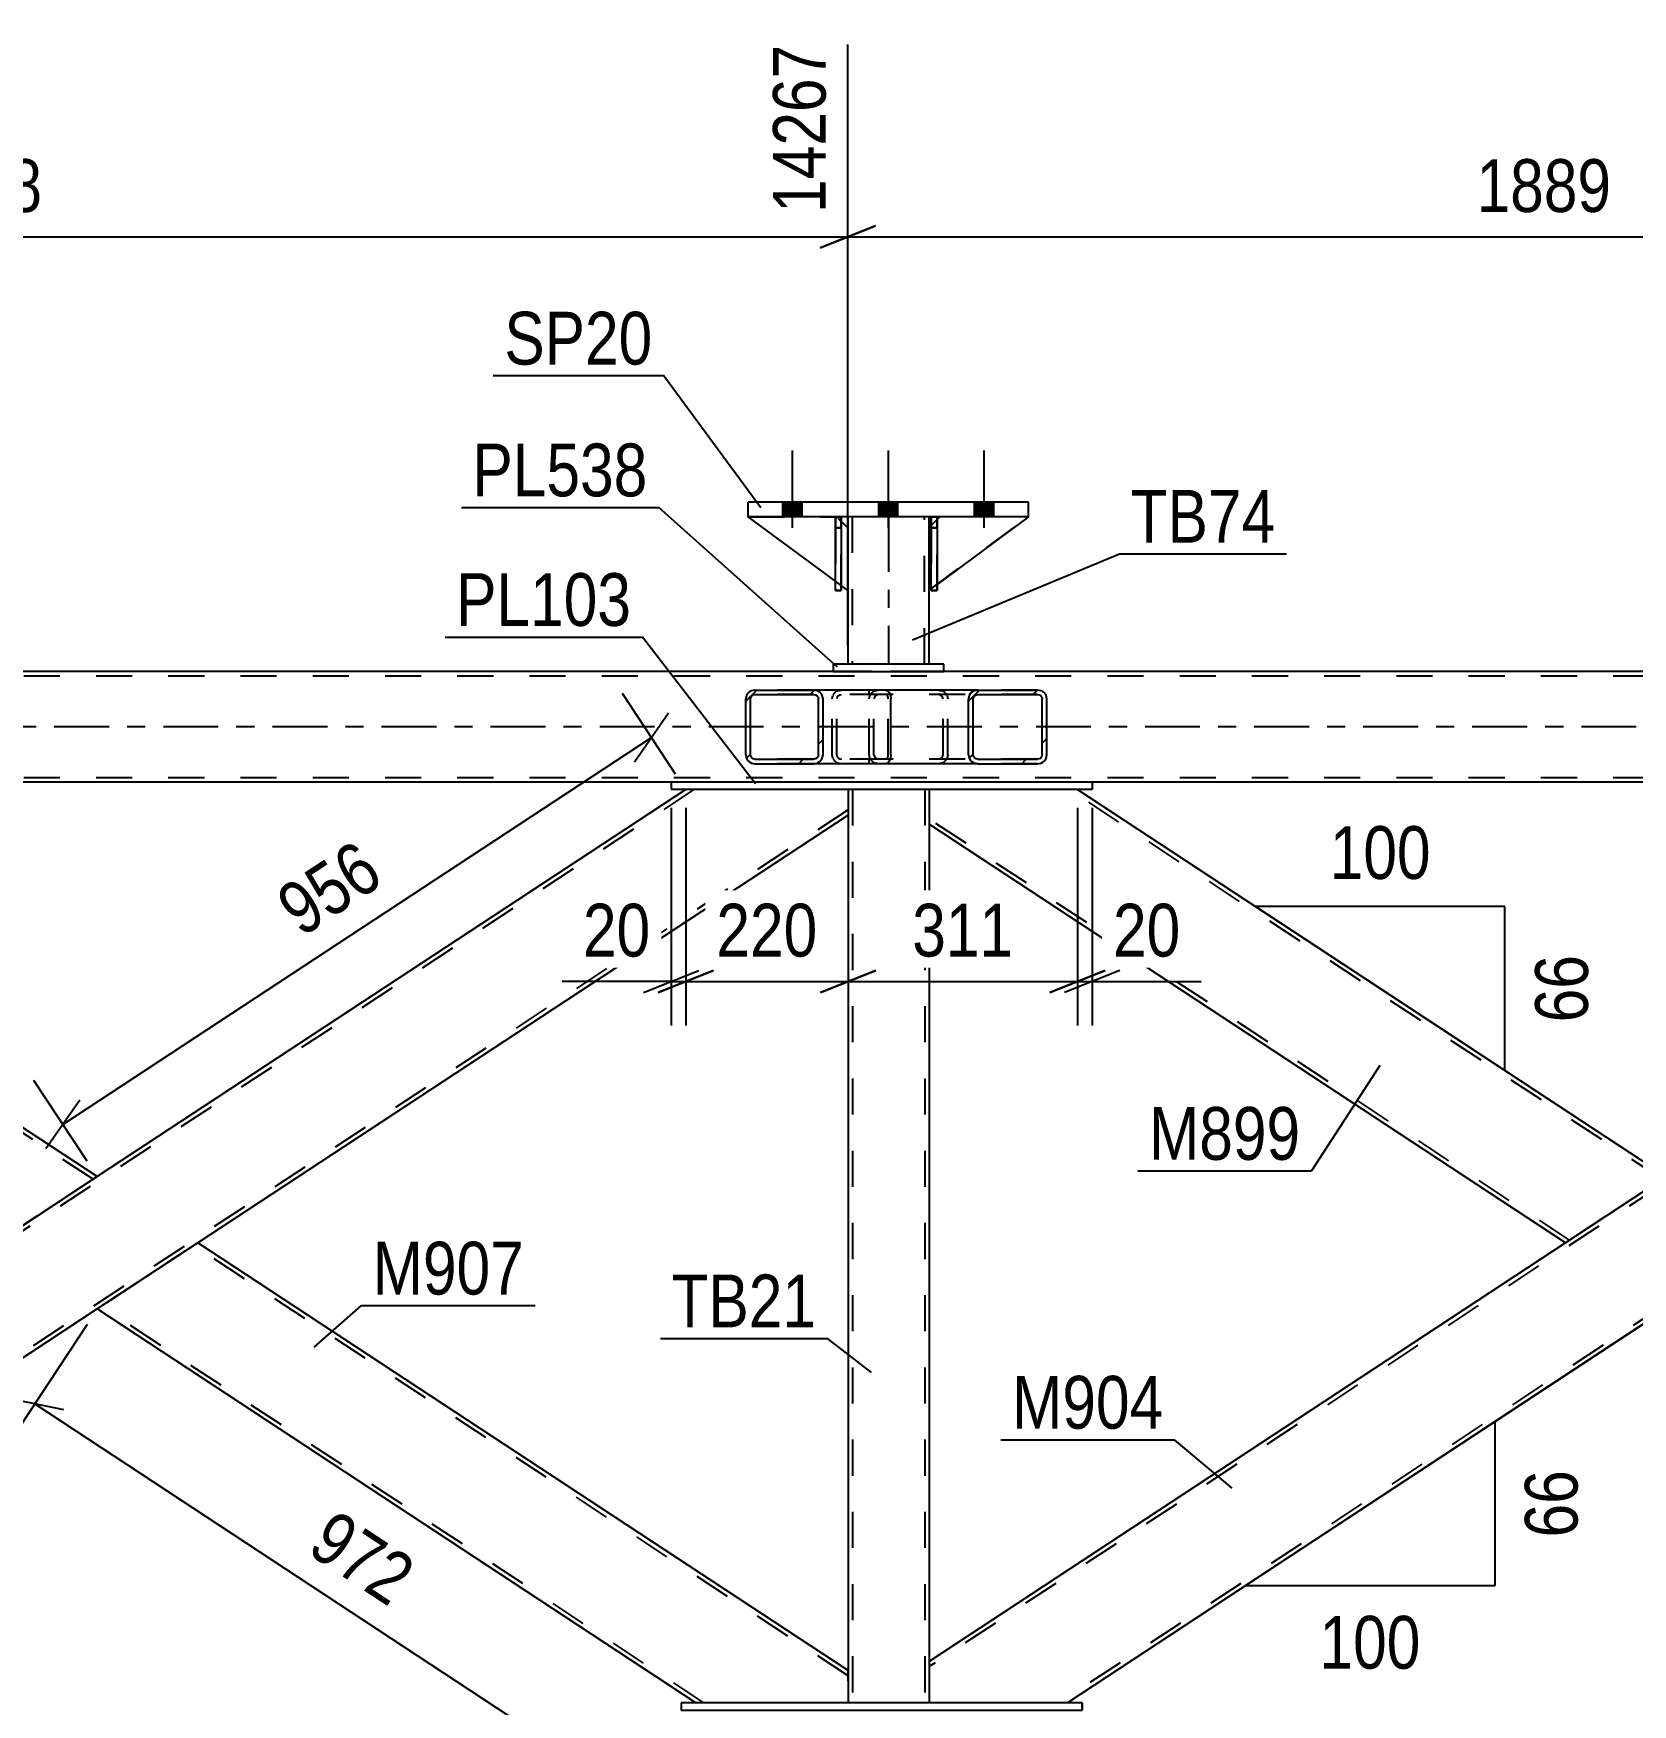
# Model space of a CAD drawing. Header units: millimetres. Extents: x -857 to 332, y -866 to -25.
# Drawn here: x -307.8 to -221, y -550.7 to -460 of the extents above; entities that cross this region are included whole.
import ezdxf

# ---------------------------------------------------------------- set-up
doc = ezdxf.new("R2010")
doc.units = ezdxf.units.MM
doc.linetypes.add('DXK_LINE_DOT2', pattern=[3.9198, 1.9599, -1.9599])
doc.linetypes.add('DXK_LINE_DOT3', pattern=[5.9187, 2.979, -0.9799, 0.9799, -0.9799])
doc.styles.add('Arial Narrow', font='ARIALN.TTF', dxfattribs={"height": 0.2})

# ---------------------------------------------------------------- blocks, each defined once
blk = doc.blocks.new('Part-570386455-8419 - 8305')
at = {"color": 2, "linetype": 'Continuous'}
for p, q in [((-259.21, -501.051), (-259.21, -502.936)), ((-251.158, -501.051), (-219.219, -522.059)), ((-224.678, -525.65), (-259.21, -502.936)), ((-219.489, -522.237), (-224.678, -525.65)), ((-219.252, -522.081), (-219.489, -522.237)), ((-219.219, -522.059), (-219.252, -522.081))]:
    blk.add_line(p, q, dxfattribs=at)
at = {"color": 7, "linetype": 'DXK_LINE_DOT2'}
for p, q in [((-251.158, -501.051), (-259.21, -501.051)), ((-259.21, -501.051), (-259.21, -502.892)), ((-219.437, -522.203), (-251.595, -501.051)), ((-224.46, -525.507), (-259.21, -502.648)), ((-219.489, -522.237), (-219.347, -522.144)), ((-219.219, -522.059), (-219.219, -522.059))]:
    blk.add_line(p, q, dxfattribs=at)
blk = doc.blocks.new('Part-570386455-8483 - 8305')
at = {"color": 7, "linetype": 'DXK_LINE_DOT2'}
for p, q in [((-271.977, -501.051), (-347.32, -550.609)), ((-263.61, -501.051), (-272.414, -501.051)), ((-263.61, -501.051), (-263.61, -501.867)), ((-263.61, -502.154), (-337.275, -550.609)), ((-263.61, -502.087), (-263.61, -502.441)), ((-263.61, -502.087), (-263.61, -502.154)), ((-304.353, -522.059), (-309.812, -525.65)), ((-298.894, -525.65), (-304.353, -529.241)), ((-346.92, -550.059), (-347.757, -550.609)), ((-336.839, -550.609), (-347.757, -550.609))]:
    blk.add_line(p, q, dxfattribs=at)
at = {"color": 2, "linetype": 'Continuous'}
for p, q in [((-272.414, -501.051), (-304.353, -522.059)), ((-263.61, -501.051), (-263.61, -501.867)), ((-263.61, -501.867), (-263.61, -502.441)), ((-263.61, -502.441), (-298.894, -525.65)), ((-309.812, -525.65), (-346.92, -550.059)), ((-304.353, -529.241), (-336.839, -550.609))]:
    blk.add_line(p, q, dxfattribs=at)
blk = doc.blocks.new('Part-570386455-8478 - 8305')
at = {"color": 2, "linetype": 'Continuous'}
for p, q in [((-298.894, -525.65), (-304.353, -529.241)), ((-263.61, -548.859), (-298.894, -525.65)), ((-271.868, -550.609), (-304.353, -529.241)), ((-263.61, -549.434), (-263.61, -548.859)), ((-263.61, -549.434), (-263.61, -550.609))]:
    blk.add_line(p, q, dxfattribs=at)
at = {"color": 7, "linetype": 'DXK_LINE_DOT2'}
for p, q in [((-263.61, -549.147), (-299.113, -525.794)), ((-304.135, -529.098), (-304.118, -529.087)), ((-271.431, -550.609), (-304.135, -529.098)), ((-263.61, -549.324), (-263.61, -549.434)), ((-263.61, -550.609), (-271.868, -550.609))]:
    blk.add_line(p, q, dxfattribs=at)
blk = doc.blocks.new('Bolt-570386455-8513 - 8305')
at = {"linetype": 'Continuous'}
for points in [[(-267.142, -486.25), (-266.102, -486.25), (-266.102, -485.45), (-267.142, -485.45)], [(-267.142, -486.25), (-266.102, -486.25), (-266.102, -485.45), (-267.142, -485.45)], [(-267.142, -486.25), (-266.102, -486.25), (-266.102, -485.45), (-267.142, -485.45)], [(-261.942, -486.25), (-260.902, -486.25), (-260.902, -485.45), (-261.942, -485.45)], [(-261.942, -486.25), (-260.902, -486.25), (-260.902, -485.45), (-261.942, -485.45)], [(-256.742, -486.25), (-255.702, -486.25), (-255.702, -485.45), (-256.742, -485.45)], [(-256.742, -486.25), (-255.702, -486.25), (-255.702, -485.45), (-256.742, -485.45)], [(-256.742, -486.25), (-255.702, -486.25), (-255.702, -485.45), (-256.742, -485.45)]]:
    blk.add_hatch(color=1, dxfattribs=at).paths.add_polyline_path(points)
at = {"color": 1, "linetype": 'Continuous'}
for p, q in [((-266.622, -486.85), (-266.622, -482.65)), ((-266.622, -486.85), (-266.622, -482.65)), ((-266.622, -486.85), (-266.622, -482.65)), ((-261.422, -486.85), (-261.422, -482.65)), ((-261.422, -486.85), (-261.422, -482.65)), ((-256.222, -486.85), (-256.222, -482.65)), ((-256.222, -486.85), (-256.222, -482.65)), ((-256.222, -486.85), (-256.222, -482.65)), ((-267.142, -486.25), (-267.142, -485.45)), ((-267.142, -486.25), (-267.142, -485.45)), ((-267.142, -486.25), (-267.142, -485.45)), ((-266.102, -486.25), (-266.102, -485.45)), ((-266.102, -486.25), (-266.102, -485.45)), ((-266.102, -486.25), (-266.102, -485.45)), ((-261.942, -486.25), (-261.942, -485.45)), ((-261.942, -486.25), (-261.942, -485.45)), ((-260.902, -486.25), (-260.902, -485.45)), ((-260.902, -486.25), (-260.902, -485.45)), ((-256.742, -486.25), (-256.742, -485.45)), ((-256.742, -486.25), (-256.742, -485.45)), ((-256.742, -486.25), (-256.742, -485.45)), ((-255.702, -486.25), (-255.702, -485.45)), ((-255.702, -486.25), (-255.702, -485.45)), ((-255.702, -486.25), (-255.702, -485.45))]:
    blk.add_line(p, q, dxfattribs=at)
blk = doc.blocks.new('Part-570386455-8378 - 8305')
at = {"color": 7, "linetype": 'DXK_LINE_DOT2'}
for p, q in [((-186.843, -501.051), (-259.21, -548.652)), ((-176.798, -501.051), (-252.141, -550.609)), ((-176.362, -501.051), (-187.28, -501.051)), ((-219.219, -522.059), (-224.678, -525.65)), ((-213.76, -525.65), (-219.219, -529.241)), ((-259.21, -548.94), (-259.21, -550.609)), ((-251.704, -550.609), (-259.21, -550.609))]:
    blk.add_line(p, q, dxfattribs=at)
at = {"color": 2, "linetype": 'Continuous'}
for p, q in [((-187.28, -501.051), (-219.219, -522.059)), ((-176.362, -501.051), (-213.76, -525.65)), ((-224.678, -525.65), (-259.21, -548.365)), ((-219.219, -529.241), (-251.704, -550.609)), ((-259.21, -548.365), (-259.21, -550.609))]:
    blk.add_line(p, q, dxfattribs=at)
blk = doc.blocks.new('Part-570386455-8404 - 8305')
at = {"color": 7, "linetype": 'DXK_LINE_DOT2'}
for p, q in [((-259.21, -501.051), (-263.61, -501.051)), ((-263.61, -501.051), (-263.61, -502.442)), ((-263.37, -501.051), (-263.37, -550.609)), ((-259.45, -501.051), (-259.45, -550.609)), ((-259.21, -501.051), (-259.21, -502.936)), ((-259.21, -548.365), (-259.21, -550.609)), ((-263.61, -548.858), (-263.61, -550.609)), ((-259.21, -550.609), (-263.61, -550.609))]:
    blk.add_line(p, q, dxfattribs=at)
at = {"color": 2, "linetype": 'Continuous'}
for p, q in [((-263.61, -502.442), (-263.61, -548.858)), ((-259.21, -502.936), (-259.21, -548.365))]:
    blk.add_line(p, q, dxfattribs=at)
blk = doc.blocks.new('Part-570386455-8466 - 8305')
at = {"linetype": 'Continuous'}
h = blk.add_hatch(dxfattribs=at)
h.set_pattern_fill('', scale=0.7, style=0, pattern_type=0)
h.set_pattern_definition([(45, (-269.1252, -499.3542), (-1.57154, 1.57154), [])])
h.paths.add_polyline_path([(-269.163, -499.171), (-269.125, -499.354), (-269.016, -499.51), (-268.853, -499.614), (-268.66, -499.651), (-265.471, -499.651), (-265.278, -499.614), (-265.115, -499.51), (-265.006, -499.354), (-264.967, -499.171), (-264.967, -496.131), (-265.006, -495.947), (-265.115, -495.791), (-265.278, -495.687), (-265.471, -495.651), (-268.66, -495.651), (-268.853, -495.687), (-269.016, -495.791), (-269.125, -495.947), (-269.163, -496.131)])
h.paths.add_polyline_path([(-268.893, -496.039), (-268.838, -495.961), (-268.756, -495.909), (-268.66, -495.891), (-265.471, -495.891), (-265.374, -495.909), (-265.293, -495.961), (-265.238, -496.039), (-265.219, -496.131), (-265.219, -499.171), (-265.238, -499.262), (-265.293, -499.34), (-265.374, -499.392), (-265.471, -499.411), (-268.66, -499.411), (-268.756, -499.392), (-268.838, -499.34), (-268.893, -499.262), (-268.912, -499.171), (-268.912, -496.131)])
at = {"color": 2, "linetype": 'Continuous'}
for p, q in [((-269.125, -495.947), (-269.163, -496.131)), ((-268.912, -496.131), (-268.893, -496.039)), ((-268.893, -496.039), (-268.838, -495.961)), ((-268.66, -495.651), (-268.853, -495.687)), ((-268.838, -495.961), (-268.756, -495.909)), ((-268.756, -495.909), (-268.66, -495.891)), ((-268.66, -495.651), (-265.471, -495.651)), ((-268.66, -495.891), (-265.471, -495.891)), ((-261.561, -495.651), (-265.471, -495.651)), ((-265.278, -495.687), (-265.471, -495.651)), ((-265.471, -495.891), (-265.374, -495.909)), ((-265.374, -495.909), (-265.293, -495.961)), ((-265.293, -495.961), (-265.238, -496.039)), ((-265.238, -496.039), (-265.219, -496.131)), ((-264.967, -496.131), (-265.006, -495.947)), ((-261.561, -495.651), (-261.458, -495.687)), ((-261.458, -495.687), (-261.371, -495.791)), ((-261.371, -495.791), (-261.312, -495.947)), ((-261.312, -495.947), (-261.292, -496.131)), ((-269.163, -499.171), (-269.163, -496.131)), ((-268.912, -499.171), (-268.912, -496.131)), ((-265.219, -499.171), (-265.219, -496.131)), ((-264.967, -499.171), (-264.967, -496.131)), ((-261.292, -499.171), (-261.292, -496.131)), ((-269.163, -499.171), (-269.125, -499.354)), ((-268.893, -499.262), (-268.912, -499.171)), ((-268.838, -499.34), (-268.893, -499.262)), ((-268.853, -499.614), (-268.66, -499.651)), ((-268.756, -499.392), (-268.838, -499.34)), ((-268.66, -499.411), (-268.756, -499.392)), ((-268.66, -499.411), (-265.471, -499.411)), ((-268.66, -499.651), (-265.471, -499.651)), ((-265.374, -499.392), (-265.471, -499.411)), ((-265.471, -499.651), (-265.278, -499.614)), ((-261.561, -499.651), (-265.471, -499.651)), ((-265.293, -499.34), (-265.374, -499.392)), ((-265.238, -499.262), (-265.293, -499.34)), ((-265.219, -499.171), (-265.238, -499.262)), ((-265.006, -499.354), (-264.967, -499.171)), ((-261.458, -499.614), (-261.561, -499.651)), ((-261.371, -499.51), (-261.458, -499.614)), ((-261.312, -499.354), (-261.371, -499.51)), ((-261.292, -499.171), (-261.312, -499.354))]:
    blk.add_line(p, q, dxfattribs=at)
at = {"color": 7, "linetype": 'DXK_LINE_DOT2'}
for p, q in [((-265.471, -495.651), (-268.66, -495.651)), ((-261.561, -495.891), (-268.66, -495.891)), ((-264.472, -496.131), (-264.433, -495.947)), ((-264.201, -496.039), (-264.22, -496.131)), ((-264.146, -495.961), (-264.201, -496.039)), ((-264.161, -495.687), (-263.968, -495.651)), ((-264.146, -495.961), (-264.124, -495.947)), ((-264.124, -495.947), (-264.064, -495.909)), ((-264.064, -495.909), (-263.968, -495.891)), ((-262.459, -495.891), (-262.459, -495.651)), ((-261.509, -495.909), (-261.561, -495.891)), ((-261.466, -495.961), (-261.509, -495.909)), ((-261.437, -496.039), (-261.466, -495.961)), ((-261.426, -496.131), (-261.437, -496.039)), ((-264.472, -499.171), (-264.472, -496.131)), ((-264.22, -499.171), (-264.22, -496.131)), ((-261.426, -499.171), (-261.426, -496.131)), ((-261.561, -499.411), (-268.66, -499.411)), ((-265.471, -499.651), (-268.66, -499.651)), ((-264.433, -499.354), (-264.472, -499.171)), ((-264.22, -499.171), (-264.201, -499.262)), ((-264.201, -499.262), (-264.146, -499.34)), ((-263.968, -499.651), (-264.161, -499.614)), ((-264.146, -499.34), (-264.124, -499.354)), ((-264.124, -499.354), (-264.064, -499.392)), ((-264.064, -499.392), (-263.968, -499.411)), ((-262.459, -499.651), (-262.459, -499.411)), ((-261.561, -499.411), (-261.509, -499.392)), ((-261.509, -499.392), (-261.466, -499.34)), ((-261.466, -499.34), (-261.437, -499.262)), ((-261.437, -499.262), (-261.426, -499.171))]:
    blk.add_line(p, q, dxfattribs=at)
at = {"color": 2, "linetype": 'Continuous'}
for centre, start, end in [((-268.675, -496.146), 111.15131, 156.10485), ((-265.456, -496.146), 23.89515, 68.84869), ((-268.675, -499.155), 203.89515, 248.84869), ((-265.456, -499.155), 291.15131, 336.10485)]:
    blk.add_arc(centre, 0.492, start, end, dxfattribs=at)
at = {"color": 7, "linetype": 'DXK_LINE_DOT2'}
for centre, start, end in [((-263.983, -496.146), 111.15132, 156.10486), ((-263.983, -499.155), 203.89514, 248.84868)]:
    blk.add_arc(centre, 0.492, start, end, dxfattribs=at)
blk = doc.blocks.new('Part-570386455-8652 - 8305')
at = {"color": 2, "linetype": 'Continuous'}
for p, q in [((-263.976, -486.25), (-264.296, -486.25)), ((-264.296, -490.25), (-264.296, -486.25)), ((-263.976, -486.25), (-263.976, -486.25)), ((-263.976, -486.25), (-263.976, -490.25)), ((-263.976, -490.25), (-264.296, -490.25))]:
    blk.add_line(p, q, dxfattribs=at)
at = {"color": 7, "linetype": 'DXK_LINE_DOT2'}
for p, q in [((-264.296, -486.25), (-264.296, -486.85)), ((-263.976, -486.85), (-264.296, -486.85)), ((-264.296, -486.85), (-264.296, -490.25)), ((-263.976, -486.85), (-263.976, -486.25)), ((-263.976, -490.25), (-263.976, -486.85))]:
    blk.add_line(p, q, dxfattribs=at)
blk = doc.blocks.new('Part-570386455-8653 - 8305')
at = {"color": 2, "linetype": 'Continuous'}
for p, q in [((-258.776, -486.25), (-259.096, -486.25)), ((-259.096, -490.25), (-259.096, -486.25)), ((-258.776, -486.25), (-258.776, -486.25)), ((-258.776, -486.25), (-258.776, -490.25)), ((-258.776, -490.25), (-259.096, -490.25))]:
    blk.add_line(p, q, dxfattribs=at)
at = {"color": 7, "linetype": 'DXK_LINE_DOT2'}
for p, q in [((-259.096, -486.25), (-259.096, -486.85)), ((-258.776, -486.85), (-259.096, -486.85)), ((-259.096, -486.85), (-259.096, -490.25)), ((-258.776, -486.85), (-258.776, -486.25)), ((-258.776, -490.25), (-258.776, -486.85))]:
    blk.add_line(p, q, dxfattribs=at)
blk = doc.blocks.new('Part-570386455-8654 - 8305')
at = {"color": 7, "linetype": 'DXK_LINE_DOT2'}
for p, q in [((-264.296, -486.85), (-264.296, -486.25)), ((-264.296, -486.25), (-264.296, -486.25)), ((-264.296, -486.25), (-264.296, -490.25)), ((-264.296, -486.25), (-263.976, -486.25)), ((-264.296, -490.25), (-264.296, -486.85)), ((-264.296, -486.85), (-263.976, -486.85)), ((-263.976, -486.25), (-263.976, -486.85)), ((-263.976, -490.25), (-263.976, -486.25)), ((-263.976, -486.85), (-263.976, -490.25)), ((-264.296, -490.25), (-263.976, -490.25))]:
    blk.add_line(p, q, dxfattribs=at)
blk = doc.blocks.new('Part-570386455-8865 - 8305')
at = {"color": 7, "linetype": 'DXK_LINE_DOT2'}
for p, q in [((-114.303, -494.891), (-792.019, -494.891)), ((-114.303, -494.651), (-690.093, -494.651)), ((-258.422, -494.651), (-264.422, -494.651)), ((-114.303, -500.411), (-792.019, -500.411)), ((-250.358, -500.651), (-273.214, -500.651))]:
    blk.add_line(p, q, dxfattribs=at)
at = {"color": 2, "linetype": 'Continuous'}
for p, q in [((-264.422, -494.651), (-513.825, -494.651)), ((-118.303, -494.651), (-258.422, -494.651)), ((-273.214, -500.651), (-335.492, -500.651)), ((-188.08, -500.651), (-250.358, -500.651))]:
    blk.add_line(p, q, dxfattribs=at)
at = {"color": 7, "linetype": 'DXK_LINE_DOT3'}
blk.add_line((-114.303, -497.651), (-792.019, -497.651), dxfattribs=at)
blk = doc.blocks.new('Part-570386455-8675 - 8305')
at = {"color": 7, "linetype": 'DXK_LINE_DOT2'}
for p, q in [((-263.622, -490.25), (-269.022, -486.25)), ((-269.022, -486.25), (-264.222, -486.25)), ((-264.222, -486.25), (-263.622, -486.85)), ((-263.622, -486.85), (-263.622, -490.25))]:
    blk.add_line(p, q, dxfattribs=at)
blk = doc.blocks.new('Part-570386455-8676 - 8305')
at = {"color": 7, "linetype": 'DXK_LINE_DOT2'}
for p, q in [((-259.222, -486.85), (-258.622, -486.25)), ((-259.222, -486.85), (-259.222, -490.25)), ((-258.776, -486.404), (-259.096, -486.724)), ((-253.822, -486.25), (-258.622, -486.25)), ((-259.222, -490.25), (-258.776, -489.92))]:
    blk.add_line(p, q, dxfattribs=at)
at = {"color": 2, "linetype": 'Continuous'}
for p, q in [((-259.096, -486.724), (-259.222, -486.85)), ((-259.222, -486.85), (-259.222, -490.25)), ((-259.222, -486.85), (-259.222, -486.85)), ((-258.622, -486.25), (-258.776, -486.404)), ((-253.822, -486.25), (-258.776, -489.92)), ((-259.096, -490.157), (-259.222, -490.25))]:
    blk.add_line(p, q, dxfattribs=at)
blk = doc.blocks.new('Part-570386455-8677 - 8305')
at = {"color": 7, "linetype": 'DXK_LINE_DOT2'}
for p, q in [((-258.622, -486.25), (-259.222, -486.85)), ((-259.222, -490.25), (-253.822, -486.25)), ((-259.222, -486.85), (-258.622, -486.25)), ((-259.222, -486.85), (-259.222, -490.25)), ((-259.222, -486.85), (-259.222, -486.85)), ((-259.222, -486.85), (-259.222, -490.25)), ((-253.822, -486.25), (-258.622, -486.25))]:
    blk.add_line(p, q, dxfattribs=at)
blk = doc.blocks.new('Part-570386455-8709 - 8305')
at = {"color": 2, "linetype": 'Continuous'}
for p, q in [((-269.022, -486.25), (-269.022, -485.45)), ((-253.822, -485.45), (-269.022, -485.45)), ((-253.822, -486.25), (-253.822, -485.45)), ((-253.822, -486.25), (-269.022, -486.25))]:
    blk.add_line(p, q, dxfattribs=at)
at = {"color": 7, "linetype": 'DXK_LINE_DOT2'}
for p, q in [((-269.022, -486.25), (-269.022, -485.45)), ((-253.822, -486.25), (-253.822, -485.45))]:
    blk.add_line(p, q, dxfattribs=at)
blk = doc.blocks.new('Part-570386455-8710 - 8305')
at = {"color": 2, "linetype": 'Continuous'}
for p, q in [((-264.296, -489.751), (-269.022, -486.25)), ((-263.622, -486.85), (-263.976, -486.497)), ((-263.622, -486.85), (-263.622, -490.25)), ((-263.622, -490.25), (-263.976, -489.988))]:
    blk.add_line(p, q, dxfattribs=at)
at = {"color": 7, "linetype": 'DXK_LINE_DOT2'}
for p, q in [((-264.222, -486.25), (-269.022, -486.25)), ((-263.976, -486.497), (-264.222, -486.25)), ((-263.976, -489.988), (-264.296, -489.751))]:
    blk.add_line(p, q, dxfattribs=at)
blk = doc.blocks.new('Part-570386455-8743 - 8305')
at = {"color": 7, "linetype": 'DXK_LINE_DOT2'}
for p, q in [((-259.096, -486.85), (-259.096, -486.25)), ((-259.096, -486.25), (-259.096, -486.25)), ((-259.096, -486.25), (-259.096, -490.25)), ((-259.096, -486.25), (-258.776, -486.25)), ((-259.096, -490.25), (-259.096, -486.85)), ((-259.096, -486.85), (-258.776, -486.85)), ((-258.776, -486.25), (-258.776, -486.85)), ((-258.776, -490.25), (-258.776, -486.25)), ((-258.776, -486.85), (-258.776, -490.25)), ((-259.096, -490.25), (-258.776, -490.25))]:
    blk.add_line(p, q, dxfattribs=at)
blk = doc.blocks.new('Part-570386455-8748 - 8305')
at = {"color": 2, "linetype": 'Continuous'}
for p, q in [((-264.422, -494.251), (-264.422, -494.651)), ((-258.422, -494.251), (-264.422, -494.251)), ((-258.422, -494.651), (-258.422, -494.251)), ((-264.422, -494.651), (-258.422, -494.651))]:
    blk.add_line(p, q, dxfattribs=at)
blk = doc.blocks.new('Part-570386455-8753 - 8305')
at = {"color": 2, "linetype": 'Continuous'}
for p, q in [((-263.622, -486.25), (-263.622, -486.85)), ((-259.222, -486.25), (-259.222, -486.85)), ((-263.622, -490.25), (-263.622, -494.251)), ((-259.222, -490.25), (-259.222, -494.251))]:
    blk.add_line(p, q, dxfattribs=at)
at = {"color": 7, "linetype": 'DXK_LINE_DOT2'}
for p, q in [((-259.222, -486.25), (-263.622, -486.25)), ((-263.622, -486.85), (-263.622, -490.25)), ((-263.382, -486.25), (-263.382, -494.251)), ((-259.462, -494.251), (-259.462, -486.25)), ((-259.222, -486.85), (-259.222, -490.25)), ((-259.222, -494.251), (-263.622, -494.251))]:
    blk.add_line(p, q, dxfattribs=at)
at = {"color": 7, "linetype": 'DXK_LINE_DOT3'}
blk.add_line((-261.422, -486.25), (-261.422, -494.251), dxfattribs=at)
blk = doc.blocks.new('Part-570386455-8778 - 8305')
at = {"color": 2, "linetype": 'Continuous'}
for p, q in [((-346.92, -501.241), (-346.887, -501.219)), ((-309.812, -525.65), (-346.92, -501.241)), ((-346.63, -501.051), (-346.887, -501.219)), ((-346.646, -501.051), (-346.685, -501.087)), ((-304.353, -522.059), (-336.292, -501.051)), ((-304.623, -522.237), (-309.812, -525.65)), ((-304.386, -522.081), (-304.623, -522.237)), ((-304.353, -522.059), (-304.386, -522.081))]:
    blk.add_line(p, q, dxfattribs=at)
at = {"color": 7, "linetype": 'DXK_LINE_DOT2'}
for p, q in [((-346.887, -501.219), (-346.92, -501.241)), ((-309.594, -525.507), (-346.702, -501.098)), ((-336.292, -501.051), (-346.646, -501.051)), ((-346.63, -501.051), (-346.63, -501.051)), ((-304.572, -522.203), (-336.729, -501.051)), ((-304.623, -522.237), (-304.481, -522.144))]:
    blk.add_line(p, q, dxfattribs=at)
blk = doc.blocks.new('Part-570386455-8826 - 8305')
at = {"color": 2, "linetype": 'Continuous'}
for p, q in [((-272.668, -550.609), (-272.668, -551.009)), ((-250.904, -550.609), (-272.668, -550.609)), ((-272.668, -551.009), (-250.904, -551.009)), ((-250.904, -550.609), (-250.904, -551.009)), ((-250.904, -550.609), (-250.904, -550.609)), ((-250.904, -551.009), (-250.904, -551.009))]:
    blk.add_line(p, q, dxfattribs=at)
at = {"color": 7, "linetype": 'DXK_LINE_DOT2'}
for p, q in [((-272.668, -550.609), (-272.668, -551.009)), ((-250.904, -551.009), (-250.904, -550.609)), ((-250.904, -550.609), (-250.904, -550.609)), ((-250.904, -551.009), (-250.904, -551.009))]:
    blk.add_line(p, q, dxfattribs=at)
blk = doc.blocks.new('Part-570386455-8892 - 8305')
at = {"linetype": 'Continuous'}
h = blk.add_hatch(dxfattribs=at)
h.set_pattern_fill('', scale=0.7, style=0, pattern_type=0)
h.set_pattern_definition([(45, (-257.0343, -499.3542), (-1.57154, 1.57154), [])])
h.paths.add_polyline_path([(-257.073, -499.171), (-257.034, -499.354), (-256.924, -499.51), (-256.758, -499.614), (-256.562, -499.651), (-253.327, -499.651), (-253.132, -499.614), (-252.966, -499.51), (-252.855, -499.354), (-252.816, -499.171), (-252.816, -496.131), (-252.855, -495.947), (-252.966, -495.791), (-253.132, -495.687), (-253.327, -495.651), (-256.562, -495.651), (-256.758, -495.687), (-256.924, -495.791), (-257.034, -495.947), (-257.073, -496.131)])
h.paths.add_polyline_path([(-256.798, -496.039), (-256.743, -495.961), (-256.66, -495.909), (-256.562, -495.891), (-253.327, -495.891), (-253.23, -495.909), (-253.147, -495.961), (-253.091, -496.039), (-253.072, -496.131), (-253.072, -499.171), (-253.091, -499.262), (-253.147, -499.34), (-253.23, -499.392), (-253.327, -499.411), (-256.562, -499.411), (-256.66, -499.392), (-256.743, -499.34), (-256.798, -499.262), (-256.818, -499.171), (-256.818, -496.131)])
at = {"color": 7, "linetype": 'DXK_LINE_DOT2'}
for p, q in [((-262.459, -496.131), (-262.42, -495.947)), ((-262.184, -496.039), (-262.203, -496.131)), ((-262.128, -495.961), (-262.184, -496.039)), ((-262.143, -495.687), (-261.948, -495.651)), ((-262.046, -495.909), (-262.128, -495.961)), ((-261.948, -495.891), (-262.046, -495.909)), ((-261.561, -495.651), (-261.948, -495.651)), ((-253.327, -495.891), (-261.948, -495.891)), ((-258.713, -495.651), (-258.517, -495.687)), ((-258.615, -495.909), (-258.713, -495.891)), ((-258.532, -495.961), (-258.615, -495.909)), ((-258.477, -496.039), (-258.532, -495.961)), ((-258.457, -496.131), (-258.477, -496.039)), ((-258.241, -495.947), (-258.202, -496.131)), ((-253.327, -495.651), (-256.562, -495.651)), ((-262.459, -499.171), (-262.459, -496.131)), ((-262.203, -499.171), (-262.203, -496.131)), ((-258.457, -499.171), (-258.457, -496.131)), ((-258.202, -499.171), (-258.202, -496.131)), ((-262.42, -499.354), (-262.459, -499.171)), ((-262.203, -499.171), (-262.184, -499.262)), ((-262.184, -499.262), (-262.128, -499.34)), ((-261.948, -499.651), (-262.143, -499.614)), ((-262.128, -499.34), (-262.046, -499.392)), ((-262.046, -499.392), (-261.948, -499.411)), ((-253.327, -499.411), (-261.948, -499.411)), ((-261.561, -499.651), (-261.948, -499.651)), ((-258.713, -499.411), (-258.615, -499.392)), ((-258.517, -499.614), (-258.713, -499.651)), ((-258.615, -499.392), (-258.532, -499.34)), ((-258.532, -499.34), (-258.477, -499.262)), ((-258.477, -499.262), (-258.457, -499.171)), ((-258.202, -499.171), (-258.241, -499.354)), ((-253.327, -499.651), (-256.562, -499.651))]:
    blk.add_line(p, q, dxfattribs=at)
at = {"color": 2, "linetype": 'Continuous'}
for p, q in [((-256.562, -495.651), (-261.561, -495.651)), ((-257.034, -495.947), (-257.073, -496.131)), ((-256.818, -496.131), (-256.798, -496.039)), ((-256.798, -496.039), (-256.743, -495.961)), ((-256.562, -495.651), (-256.758, -495.687)), ((-256.743, -495.961), (-256.66, -495.909)), ((-256.66, -495.909), (-256.562, -495.891)), ((-256.562, -495.651), (-253.327, -495.651)), ((-256.562, -495.891), (-253.327, -495.891)), ((-253.132, -495.687), (-253.327, -495.651)), ((-253.327, -495.891), (-253.23, -495.909)), ((-253.23, -495.909), (-253.147, -495.961)), ((-253.147, -495.961), (-253.091, -496.039)), ((-253.091, -496.039), (-253.072, -496.131)), ((-252.816, -496.131), (-252.855, -495.947)), ((-257.073, -499.171), (-257.073, -496.131)), ((-256.818, -499.171), (-256.818, -496.131)), ((-253.072, -499.171), (-253.072, -496.131)), ((-252.816, -499.171), (-252.816, -496.131)), ((-256.562, -499.651), (-261.561, -499.651)), ((-257.073, -499.171), (-257.034, -499.354)), ((-256.798, -499.262), (-256.818, -499.171)), ((-256.743, -499.34), (-256.798, -499.262)), ((-256.758, -499.614), (-256.562, -499.651)), ((-256.66, -499.392), (-256.743, -499.34)), ((-256.562, -499.411), (-256.66, -499.392)), ((-256.562, -499.411), (-253.327, -499.411)), ((-256.562, -499.651), (-253.327, -499.651)), ((-253.23, -499.392), (-253.327, -499.411)), ((-253.327, -499.651), (-253.132, -499.614)), ((-253.147, -499.34), (-253.23, -499.392)), ((-253.091, -499.262), (-253.147, -499.34)), ((-253.072, -499.171), (-253.091, -499.262)), ((-252.855, -499.354), (-252.816, -499.171))]:
    blk.add_line(p, q, dxfattribs=at)
at = {"color": 7, "linetype": 'DXK_LINE_DOT2'}
for centre, start, end in [((-261.967, -496.151), 110.75832, 155.68004), ((-258.693, -496.151), 24.31996, 69.24168), ((-261.967, -499.15), 204.31996, 249.24168), ((-258.693, -499.15), 290.75832, 335.68004)]:
    blk.add_arc(centre, 0.496, start, end, dxfattribs=at)
at = {"color": 2, "linetype": 'Continuous'}
for centre, start, end in [((-256.582, -496.151), 110.75832, 155.68005), ((-253.308, -496.151), 24.31995, 69.24168), ((-256.582, -499.15), 204.31995, 249.24168), ((-253.308, -499.15), 290.75832, 335.68005)]:
    blk.add_arc(centre, 0.496, start, end, dxfattribs=at)
blk = doc.blocks.new('Part-570386455-51655 - 8305')
at = {"color": 2, "linetype": 'Continuous'}
for p, q in [((-250.358, -500.651), (-273.214, -500.651)), ((-273.214, -500.651), (-273.214, -501.051)), ((-250.358, -501.051), (-273.214, -501.051)), ((-250.358, -500.651), (-250.358, -501.051))]:
    blk.add_line(p, q, dxfattribs=at)
blk = doc.blocks.new('StraightDimension-570386455-20631 - 8305')
at = {"color": 7, "linetype": 'Continuous'}
for p, q in [((-263.622, -493.251), (-263.622, -460.619)), ((-188.08, -499.651), (-188.08, -460.619)), ((-262.122, -470.459), (-265.122, -471.659)), ((-189.58, -471.659), (-186.58, -470.459)), ((-263.622, -471.059), (-188.08, -471.059))]:
    blk.add_line(p, q, dxfattribs=at)
at = {"color": 0}
blk.add_wipeout([(-221.595, -470.309), (-221.595, -466.109), (-230.107, -466.109), (-230.107, -470.309)], dxfattribs=at)
at = {"color": 3, "style": 'Arial Narrow'}
blk.add_text('1889', height=2.8633, dxfattribs=at).set_placement((-229.507, -469.709))
at = {"color": 0, "linetype": 'Continuous'}
blk.add_wipeout([(-188.68, -460.019), (-192.88, -460.019), (-192.88, -470.359), (-188.68, -470.359)], dxfattribs=at)
at = {"color": 3, "linetype": 'Continuous', "style": 'Arial Narrow'}
blk.add_text('16156', height=2.8633, rotation=90.00021, dxfattribs=at).set_placement((-189.28, -469.759))
blk = doc.blocks.new('StraightDimension-570386455-9427 - 8305')
at = {"color": 7, "linetype": 'Continuous'}
for p, q in [((-304.903, -530.077), (-309.057, -536.393)), ((-306.156, -534.711), (-309.321, -534.065)), ((-307.738, -534.388), (-275.253, -555.756)), ((-272.417, -551.445), (-276.572, -557.761)), ((-276.836, -555.433), (-273.67, -556.079))]:
    blk.add_line(p, q, dxfattribs=at)
at = {"color": 0}
blk.add_wipeout([(-288.291, -546.282), (-285.983, -542.773), (-291.568, -539.1), (-293.876, -542.609)], dxfattribs=at)
at = {"color": 3, "style": 'Arial Narrow'}
blk.add_text('972', height=2.8633, rotation=-33.33468, dxfattribs=at).set_placement((-293.045, -542.437))
blk = doc.blocks.new('AngleDimension-570386455-39616 - 8305')
at = {"color": 7, "linetype": 'Continuous'}
for p, q in [((-227.965, -507.404), (-241.5, -507.404)), ((-227.965, -516.306), (-241.5, -507.404)), ((-227.965, -516.306), (-227.965, -507.404)), ((-225.374, -518.011), (-227.965, -516.306))]:
    blk.add_line(p, q, dxfattribs=at)
at = {"color": 0}
for points in [[(-231.39, -506.504), (-231.39, -502.304), (-238.075, -502.304), (-238.075, -506.504)], [(-222.865, -509.427), (-227.065, -509.427), (-227.065, -514.283), (-222.865, -514.283)]]:
    blk.add_wipeout(points, dxfattribs=at)
at = {"color": 3, "style": 'Arial Narrow'}
blk.add_text('100', height=2.8633, dxfattribs=at).set_placement((-237.475, -505.904))
blk.add_text('66', height=2.8633, rotation=90.00021, dxfattribs=at).set_placement((-223.465, -513.683))
blk = doc.blocks.new('AngleDimension-570386455-9961 - 8305')
at = {"color": 7, "linetype": 'Continuous'}
for p, q in [((-180.121, -503.524), (-228.521, -535.36)), ((-228.521, -535.36), (-242.055, -544.262)), ((-228.521, -535.36), (-228.521, -544.262)), ((-228.521, -544.262), (-242.055, -544.262))]:
    blk.add_line(p, q, dxfattribs=at)
at = {"color": 0}
for points in [[(-223.421, -537.383), (-227.621, -537.383), (-227.621, -542.239), (-223.421, -542.239)], [(-231.946, -549.362), (-231.946, -545.162), (-238.63, -545.162), (-238.63, -549.362)]]:
    blk.add_wipeout(points, dxfattribs=at)
at = {"color": 3, "style": 'Arial Narrow'}
blk.add_text('66', height=2.8633, rotation=90.00021, dxfattribs=at).set_placement((-224.021, -541.639))
blk.add_text('100', height=2.8633, dxfattribs=at).set_placement((-238.03, -548.762))
blk = doc.blocks.new('StraightDimension-570386455-20632 - 8305')
at = {"color": 7, "linetype": 'Continuous'}
for p, q in [((-263.622, -493.251), (-263.622, -460.619)), ((-265.122, -471.659), (-262.122, -470.459)), ((-358.348, -471.059), (-263.622, -471.059))]:
    blk.add_line(p, q, dxfattribs=at)
at = {"color": 0}
blk.add_wipeout([(-306.729, -470.309), (-306.729, -466.109), (-315.241, -466.109), (-315.241, -470.309)], dxfattribs=at)
at = {"color": 3, "style": 'Arial Narrow'}
blk.add_text('2368', height=2.8633, dxfattribs=at).set_placement((-314.641, -469.709))
at = {"color": 0, "linetype": 'Continuous'}
blk.add_wipeout([(-264.222, -460.019), (-268.422, -460.019), (-268.422, -470.359), (-264.222, -470.359)], dxfattribs=at)
at = {"color": 3, "linetype": 'Continuous', "style": 'Arial Narrow'}
blk.add_text('14267', height=2.8633, rotation=90.00021, dxfattribs=at).set_placement((-264.822, -469.759))
blk = doc.blocks.new('StraightDimension-570386455-39936 - 8305')
at = {"color": 7, "linetype": 'Continuous'}
for p, q in [((-272.964, -500.215), (-275.842, -495.839)), ((-275.199, -499.546), (-273.352, -496.895)), ((-306.215, -519.229), (-274.276, -498.221)), ((-304.903, -521.224), (-307.781, -516.848)), ((-305.291, -517.904), (-307.138, -520.555))]:
    blk.add_line(p, q, dxfattribs=at)
at = {"color": 0}
blk.add_wipeout([(-287.865, -506.262), (-290.173, -502.753), (-295.758, -506.426), (-293.45, -509.935)], dxfattribs=at)
at = {"color": 3, "style": 'Arial Narrow'}
blk.add_text('956', height=2.8633, rotation=33.33468, dxfattribs=at).set_placement((-293.278, -509.104))
blk = doc.blocks.new('StraightDimension-570386455-58434 - 8305')
at = {"color": 7, "linetype": 'Continuous'}
for p, q in [((-273.214, -502.051), (-273.214, -513.864)), ((-272.414, -502.051), (-272.414, -513.864)), ((-273.214, -511.464), (-279.12, -511.464)), ((-273.214, -511.464), (-279.12, -511.464)), ((-274.714, -512.064), (-271.714, -510.864)), ((-270.914, -510.864), (-273.914, -512.064)), ((-273.214, -511.464), (-272.414, -511.464))]:
    blk.add_line(p, q, dxfattribs=at)
at = {"color": 0}
blk.add_wipeout([(-273.739, -510.714), (-273.739, -506.514), (-278.595, -506.514), (-278.595, -510.714)], dxfattribs=at)
at = {"color": 3, "style": 'Arial Narrow'}
blk.add_text('20', height=2.8633, dxfattribs=at).set_placement((-277.995, -510.114))
blk = doc.blocks.new('StraightDimension-570386455-58431 - 8305')
at = {"color": 7, "linetype": 'Continuous'}
for p, q in [((-251.158, -502.051), (-251.158, -513.864)), ((-250.358, -502.051), (-250.358, -513.864)), ((-252.658, -512.064), (-249.658, -510.864)), ((-248.858, -510.864), (-251.858, -512.064)), ((-251.158, -511.464), (-250.358, -511.464)), ((-250.358, -511.464), (-244.452, -511.464)), ((-250.358, -511.464), (-244.452, -511.464))]:
    blk.add_line(p, q, dxfattribs=at)
at = {"color": 0}
blk.add_wipeout([(-244.977, -510.714), (-244.977, -506.514), (-249.833, -506.514), (-249.833, -510.714)], dxfattribs=at)
at = {"color": 3, "style": 'Arial Narrow'}
blk.add_text('20', height=2.8633, dxfattribs=at).set_placement((-249.233, -510.114))
blk = doc.blocks.new('StraightDimension-570386455-58432 - 8305')
at = {"color": 7, "linetype": 'Continuous'}
for p, q in [((-263.61, -502.051), (-263.61, -513.864)), ((-251.158, -502.051), (-251.158, -513.864)), ((-265.11, -512.064), (-262.11, -510.864)), ((-263.61, -511.464), (-251.158, -511.464)), ((-249.658, -510.864), (-252.658, -512.064))]:
    blk.add_line(p, q, dxfattribs=at)
at = {"color": 0}
blk.add_wipeout([(-254.042, -510.714), (-254.042, -506.514), (-260.726, -506.514), (-260.726, -510.714)], dxfattribs=at)
at = {"color": 3, "style": 'Arial Narrow'}
blk.add_text('311', height=2.8633, dxfattribs=at).set_placement((-260.126, -510.114))
blk = doc.blocks.new('StraightDimension-570386455-58433 - 8305')
at = {"color": 7, "linetype": 'Continuous'}
for p, q in [((-272.414, -502.051), (-272.414, -513.864)), ((-263.61, -502.051), (-263.61, -513.864)), ((-273.914, -512.064), (-270.914, -510.864)), ((-272.414, -511.464), (-263.61, -511.464)), ((-262.11, -510.864), (-265.11, -512.064))]:
    blk.add_line(p, q, dxfattribs=at)
at = {"color": 0}
blk.add_wipeout([(-264.67, -510.714), (-264.67, -506.514), (-271.354, -506.514), (-271.354, -510.714)], dxfattribs=at)
at = {"color": 3, "style": 'Arial Narrow'}
blk.add_text('220', height=2.8633, dxfattribs=at).set_placement((-270.754, -510.114))
blk = doc.blocks.new('Mark-570386455-8474 - 8305')
at = {"color": 30, "linetype": 'Continuous'}
for p, q in [((-292.575, -531.309), (-290.008, -529.056)), ((-290.008, -529.056), (-280.585, -529.056))]:
    blk.add_line(p, q, dxfattribs=at)
at = {"color": 0}
blk.add_wipeout([(-281.185, -528.456), (-281.185, -525.456), (-289.408, -525.456), (-289.408, -528.456)], dxfattribs=at)
blk.add_wipeout([(-281.185, -528.456), (-281.185, -525.456), (-289.408, -525.456), (-289.408, -528.456)], dxfattribs=at)
at = {"color": 3, "style": 'Arial Narrow'}
blk.add_text('M907', height=2.8633, dxfattribs=at).set_placement((-289.408, -528.456))
blk = doc.blocks.new('Mark-570386455-8374 - 8305')
at = {"color": 30, "linetype": 'Continuous'}
for p in [(-255.315, -536.336), (-242.773, -538.962)]:
    blk.add_line(p, (-245.891, -536.336), dxfattribs=at)
at = {"color": 0}
blk.add_wipeout([(-246.491, -535.736), (-246.491, -532.736), (-254.715, -532.736), (-254.715, -535.736)], dxfattribs=at)
blk.add_wipeout([(-246.491, -535.736), (-246.491, -532.736), (-254.715, -532.736), (-254.715, -535.736)], dxfattribs=at)
at = {"color": 3, "style": 'Arial Narrow'}
blk.add_text('M904', height=2.8633, dxfattribs=at).set_placement((-254.715, -535.736))
blk = doc.blocks.new('Mark-570386455-8400 - 8305')
at = {"color": 30, "linetype": 'Continuous'}
for p in [(-273.787, -530.836), (-262.329, -532.696)]:
    blk.add_line(p, (-264.733, -530.836), dxfattribs=at)
at = {"color": 0}
blk.add_wipeout([(-265.333, -530.236), (-265.333, -527.236), (-273.187, -527.236), (-273.187, -530.236)], dxfattribs=at)
blk.add_wipeout([(-265.333, -530.236), (-265.333, -527.236), (-273.187, -527.236), (-273.187, -530.236)], dxfattribs=at)
at = {"color": 3, "style": 'Arial Narrow'}
blk.add_text('TB21', height=2.8633, dxfattribs=at).set_placement((-273.187, -530.236))
blk = doc.blocks.new('Mark-570386455-8415 - 8305')
at = {"color": 30, "linetype": 'Continuous'}
for p in [(-234.749, -516.031), (-247.886, -521.745)]:
    blk.add_line(p, (-238.462, -521.745), dxfattribs=at)
at = {"color": 0}
blk.add_wipeout([(-239.062, -521.145), (-239.062, -518.145), (-247.286, -518.145), (-247.286, -521.145)], dxfattribs=at)
blk.add_wipeout([(-239.062, -521.145), (-239.062, -518.145), (-247.286, -518.145), (-247.286, -521.145)], dxfattribs=at)
at = {"color": 3, "style": 'Arial Narrow'}
blk.add_text('M899', height=2.8633, dxfattribs=at).set_placement((-247.286, -521.145))
blk = doc.blocks.new('Mark-570386455-8705 - 8305')
at = {"color": 30, "linetype": 'Continuous'}
for p in [(-282.858, -478.589), (-268.344, -485.77)]:
    blk.add_line(p, (-273.619, -478.589), dxfattribs=at)
at = {"color": 0}
blk.add_wipeout([(-274.219, -477.989), (-274.219, -474.989), (-282.258, -474.989), (-282.258, -477.989)], dxfattribs=at)
blk.add_wipeout([(-274.219, -477.989), (-274.219, -474.989), (-282.258, -474.989), (-282.258, -477.989)], dxfattribs=at)
at = {"color": 3, "style": 'Arial Narrow'}
blk.add_text('SP20', height=2.8633, dxfattribs=at).set_placement((-282.258, -477.989))
blk = doc.blocks.new('Mark-570386455-8744 - 8305')
at = {"color": 30, "linetype": 'Continuous'}
for p in [(-284.587, -485.74), (-264.175, -494.41)]:
    blk.add_line(p, (-273.884, -485.74), dxfattribs=at)
at = {"color": 0}
blk.add_wipeout([(-274.484, -485.14), (-274.484, -482.14), (-283.987, -482.14), (-283.987, -485.14)], dxfattribs=at)
blk.add_wipeout([(-274.484, -485.14), (-274.484, -482.14), (-283.987, -482.14), (-283.987, -485.14)], dxfattribs=at)
at = {"color": 3, "style": 'Arial Narrow'}
blk.add_text('PL538', height=2.8633, dxfattribs=at).set_placement((-283.987, -485.14))
blk = doc.blocks.new('Mark-570386455-8749 - 8305')
at = {"color": 30, "linetype": 'Continuous'}
for p, q in [((-260.12, -492.92), (-248.877, -488.257)), ((-248.877, -488.257), (-239.823, -488.257))]:
    blk.add_line(p, q, dxfattribs=at)
at = {"color": 0}
blk.add_wipeout([(-240.423, -487.657), (-240.423, -484.657), (-248.277, -484.657), (-248.277, -487.657)], dxfattribs=at)
blk.add_wipeout([(-240.423, -487.657), (-240.423, -484.657), (-248.277, -484.657), (-248.277, -487.657)], dxfattribs=at)
at = {"color": 3, "style": 'Arial Narrow'}
blk.add_text('TB74', height=2.8633, dxfattribs=at).set_placement((-248.277, -487.657))
blk = doc.blocks.new('Mark-570386455-58404 - 8305')
at = {"color": 30, "linetype": 'Continuous'}
for p in [(-285.473, -492.774), (-268.631, -500.742)]:
    blk.add_line(p, (-274.769, -492.774), dxfattribs=at)
at = {"color": 0}
blk.add_wipeout([(-275.369, -492.174), (-275.369, -489.174), (-284.873, -489.174), (-284.873, -492.174)], dxfattribs=at)
blk.add_wipeout([(-275.369, -492.174), (-275.369, -489.174), (-284.873, -489.174), (-284.873, -492.174)], dxfattribs=at)
at = {"color": 3, "style": 'Arial Narrow'}
blk.add_text('PL103', height=2.8633, dxfattribs=at).set_placement((-284.873, -492.174))

msp = doc.modelspace()

# ---------------------------------------------------------------- block references
for name in ['Bolt-570386455-8513 - 8305', 'Part-570386455-8709 - 8305', 'Part-570386455-8675 - 8305', 'Part-570386455-8710 - 8305', 'Part-570386455-8652 - 8305', 'Part-570386455-8654 - 8305', 'Part-570386455-8753 - 8305', 'Part-570386455-8676 - 8305', 'Part-570386455-8677 - 8305', 'Part-570386455-8653 - 8305', 'Part-570386455-8743 - 8305', 'Part-570386455-8748 - 8305', 'Part-570386455-8865 - 8305', 'Part-570386455-8466 - 8305', 'Part-570386455-8892 - 8305', 'Part-570386455-8483 - 8305', 'Part-570386455-8778 - 8305', 'Part-570386455-51655 - 8305', 'Part-570386455-8404 - 8305', 'Part-570386455-8419 - 8305', 'Part-570386455-8378 - 8305', 'Part-570386455-8478 - 8305', 'Part-570386455-8826 - 8305']:
    msp.add_blockref(name, (0, 0))

# ---------------------------------------------------------------- next in the draw order: block references
for name in ['StraightDimension-570386455-20631 - 8305', 'StraightDimension-570386455-58431 - 8305', 'AngleDimension-570386455-39616 - 8305', 'StraightDimension-570386455-9427 - 8305', 'Mark-570386455-8374 - 8305']:
    msp.add_blockref(name, (0, 0))

# ---------------------------------------------------------------- next in the draw order: block references
for name in ['StraightDimension-570386455-20632 - 8305', 'Mark-570386455-8749 - 8305', 'StraightDimension-570386455-58432 - 8305', 'AngleDimension-570386455-9961 - 8305', 'Mark-570386455-8474 - 8305', 'Mark-570386455-8400 - 8305']:
    msp.add_blockref(name, (0, 0))

# ---------------------------------------------------------------- next in the draw order: block references
for name in ['Mark-570386455-8705 - 8305', 'StraightDimension-570386455-39936 - 8305', 'Mark-570386455-8415 - 8305']:
    msp.add_blockref(name, (0, 0))

# ---------------------------------------------------------------- next in the draw order: block references
for name in ['Mark-570386455-8744 - 8305', 'StraightDimension-570386455-58434 - 8305']:
    msp.add_blockref(name, (0, 0))

# ---------------------------------------------------------------- next in the draw order: block references
for name in ['Mark-570386455-58404 - 8305', 'StraightDimension-570386455-58433 - 8305']:
    msp.add_blockref(name, (0, 0))

doc.saveas('drawing.dxf')
